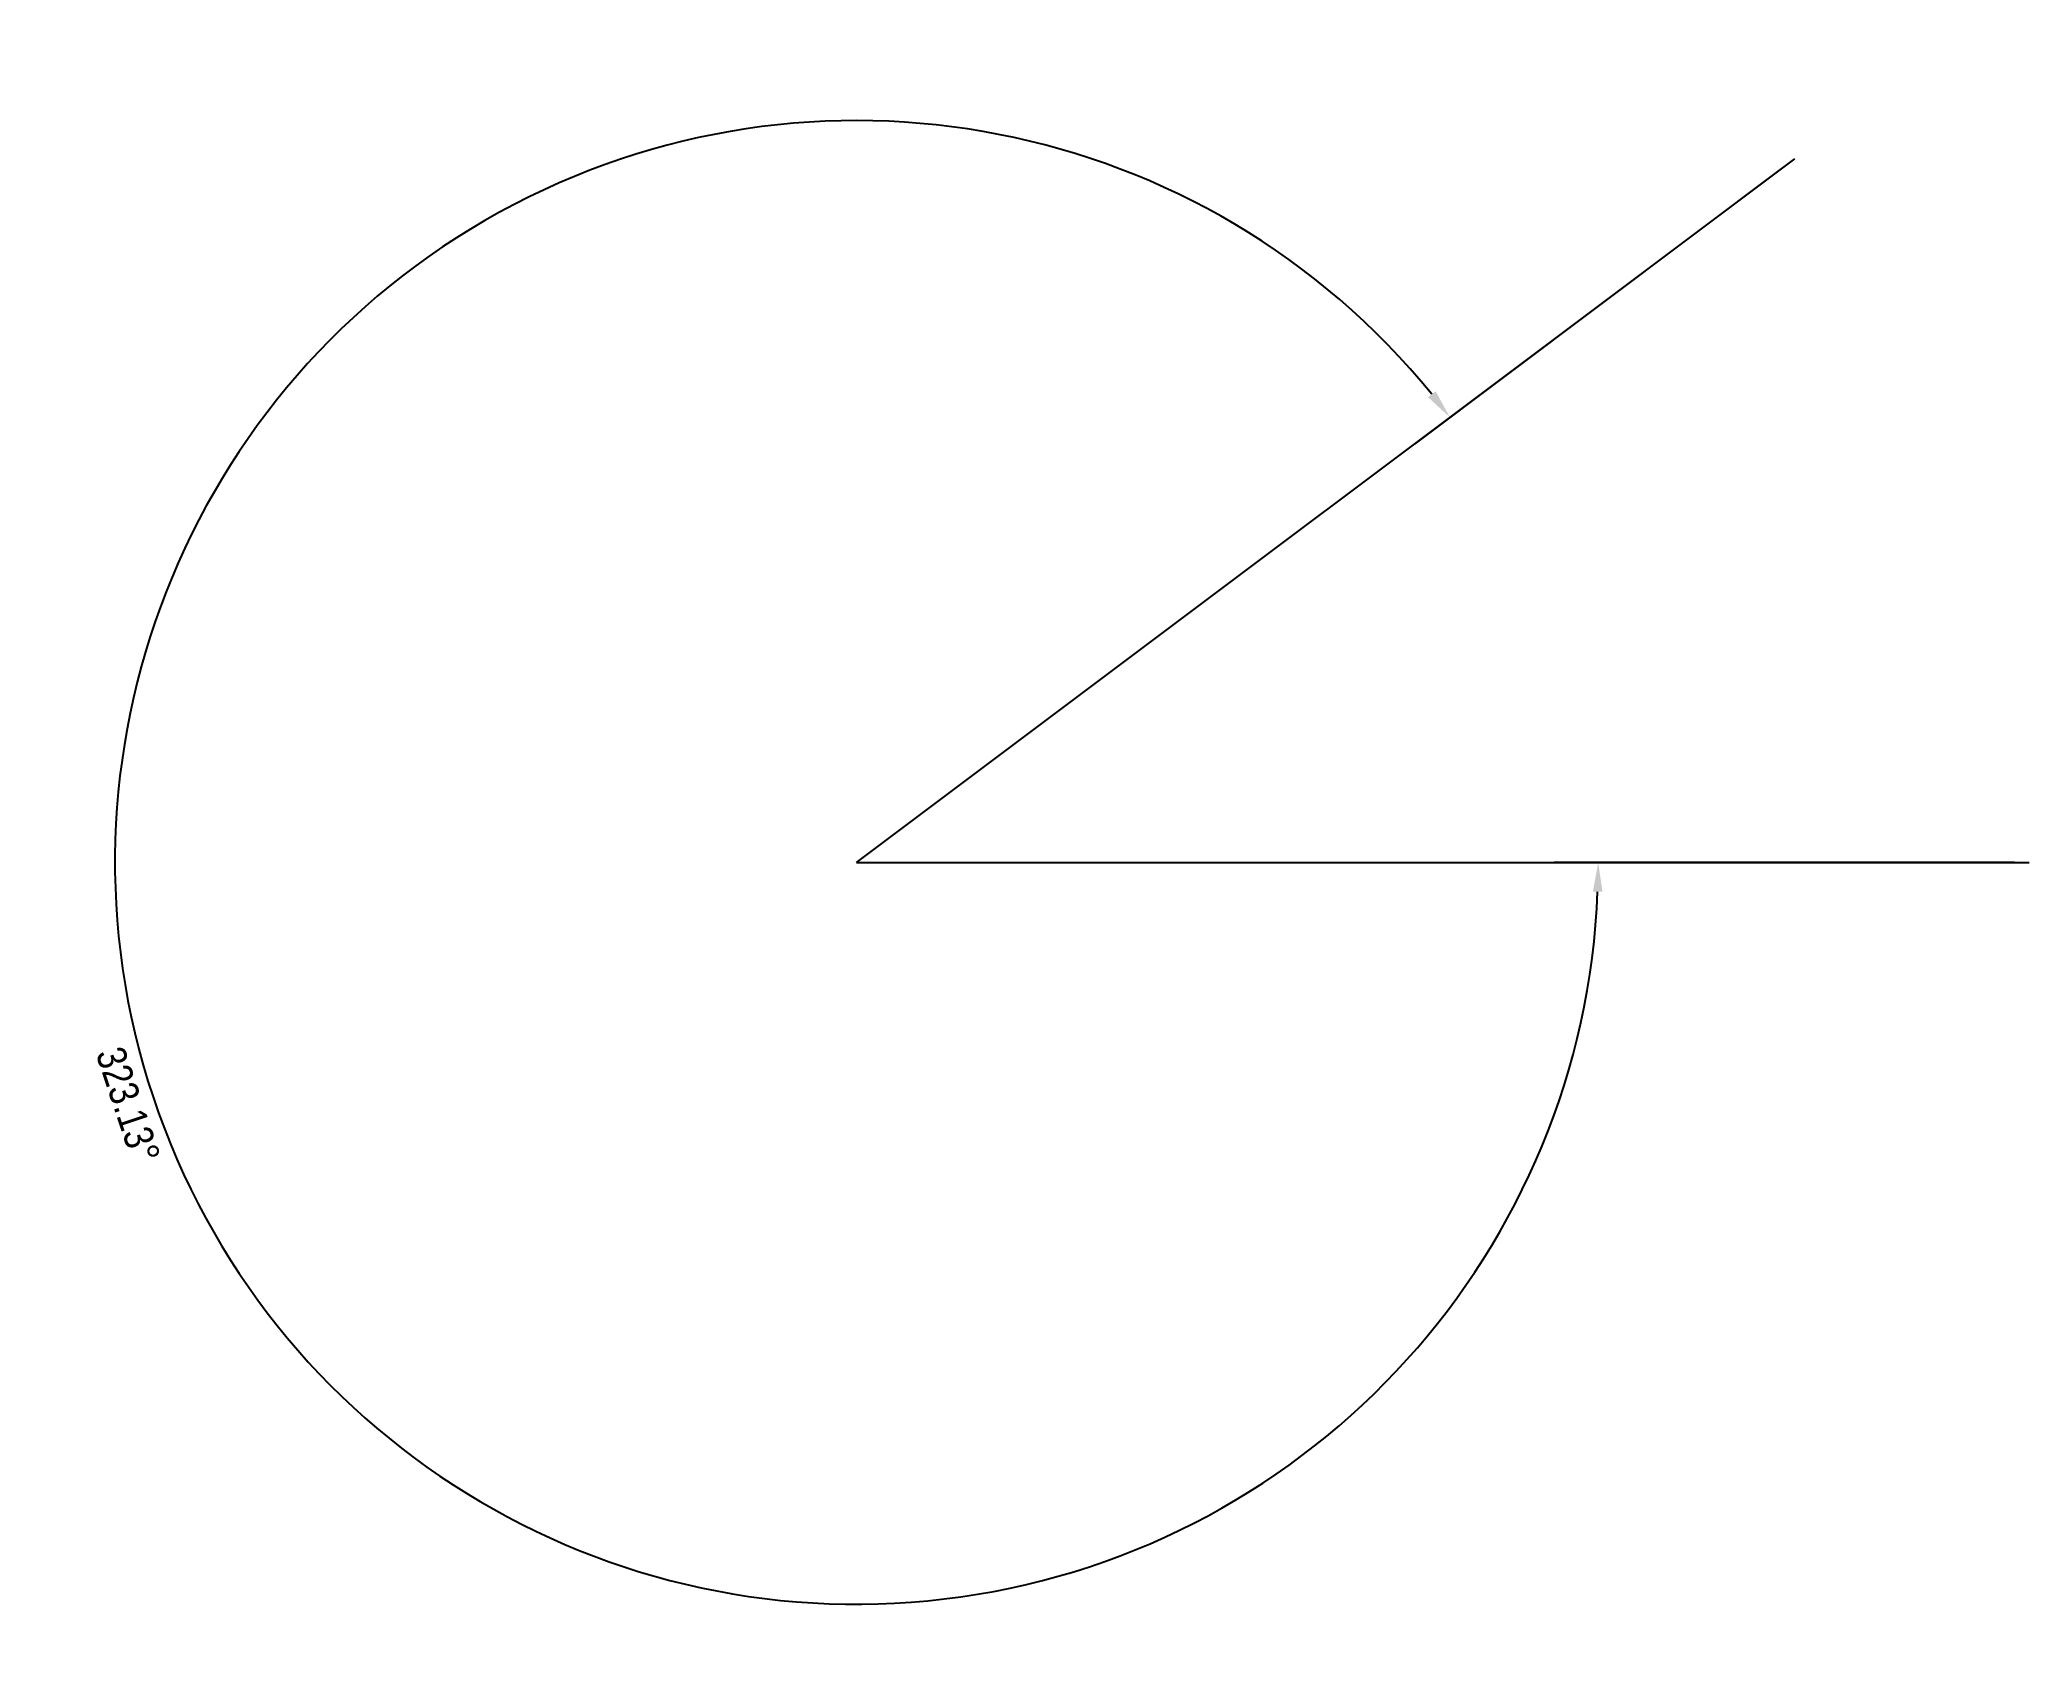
# Model space of a CAD drawing. Header units: metres. Extents: x -7 to 10, y -6.7 to 7.
import ezdxf

# ---------------------------------------------------------------- set-up
doc = ezdxf.new("R2010")
doc.units = ezdxf.units.M
doc.styles.add('OpenSansCondensed-Light', font='OpenSansCondensed-Light.ttf')
doc.dimstyles.new('EZ_CURVED', dxfattribs={"dimtxt": 0.25, "dimasz": 0.25, "dimexe": 0.375, "dimexo": 0.125, "dimgap": 0.1, "dimtad": 1, "dimlfac": 100, "dimzin": 12, "dimdsep": 46, "dimtxsty": 'OpenSansCondensed-Light', "dimcen": 2.5, "dimazin": 2, "dimtfac": 0.5, "dimtmove": 2, "dimatfit": 3})

msp = doc.modelspace()

# ---------------------------------------------------------------- linework, layer by layer
for q in [(8, 6), (10, 0)]:
    msp.add_line((0, 0), q)

# ---------------------------------------------------------------- dimensions: what is measured, and where the dimension line sits
msp.add_angular_dim_2l(base=(6, 2), line1=((0, 0), (10, 0)), line2=((0, 0), (8, 6)), dimstyle='EZ_CURVED').render()

doc.saveas('drawing.dxf')
